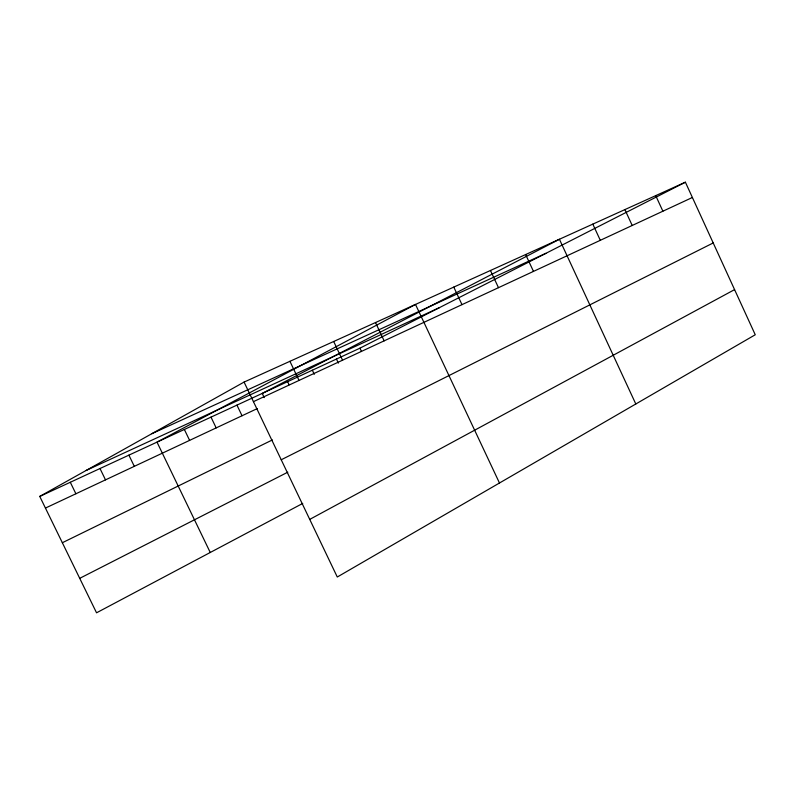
<?xml version="1.0" encoding="UTF-8"?>
<svg xmlns="http://www.w3.org/2000/svg" width="795" height="795" viewBox="0 0 795 795"><rect width="100%" height="100%" fill="white"/><g stroke="black" fill="none" stroke-linecap="round" stroke-linejoin="round"><path stroke-width="1.19" d="M302.746 503.414L96.543 612.806L39.75 496.418L244.075 382.077L685.389 182.194L755.25 334.765L337.279 577.011L244.075 382.077M309.732 519.393L734.58 289.618M39.75 496.418L359.936 348.18L685.389 182.194M79.729 578.333L287.81 472.18M281.221 459.778L713.204 242.952M62.348 542.727L272.387 439.933M45.434 508.075L257.381 408.55M253.436 401.644L692.385 197.488M86.228 470.411L439.526 307.595M151.785 433.722L545.966 253.307M70.298 482.277L75.893 493.765M128.889 455.147L134.305 466.337M100.001 468.523L105.506 479.862M184.361 429.469L189.608 440.37M210.248 552.485L157.003 442.129L415.497 304.435L499.469 483.002M211.003 417.137L216.17 427.899M264.238 397.619L262.231 393.416L559.412 239.255L635.801 403.989M236.95 405.122L242.038 415.755M312.346 370.222L314.283 374.316M289.927 361.308L299.029 380.437M287.611 381.67L289.092 384.77M359.936 348.18L361.506 351.509M333.691 341.492L342.556 360.195M336.444 359.062L338.362 363.106M375.508 322.551L384.144 340.856M453.776 287.104L461.994 304.644M525.644 254.549L533.475 271.403M490.455 270.489L498.485 287.671M592.822 224.12L600.305 240.319M655.726 195.63L662.891 211.212M624.9 209.592L632.214 225.482"/></g></svg>
